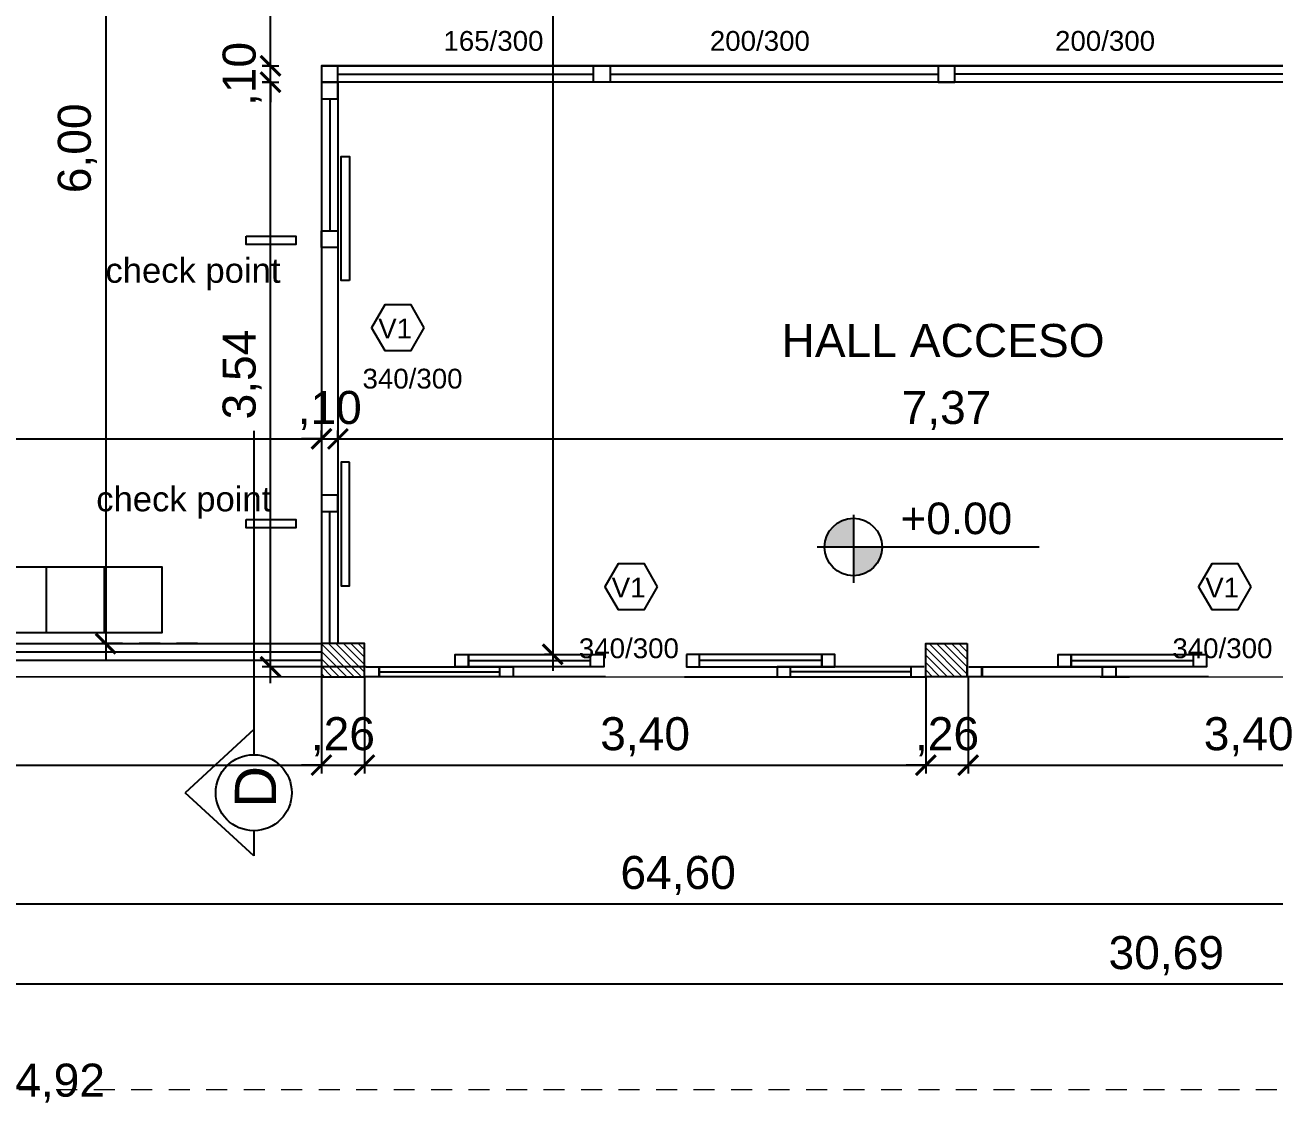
# Model space of a CAD drawing. Header units: metres. Extents: x 1166 to 1459, y -137 to 62.
# Drawn here: x 1286.92 to 1294.48, y -40.48 to -33.97 of the extents above; entities that cross this region are included whole.
import ezdxf

# ---------------------------------------------------------------- set-up
doc = ezdxf.new("R2010")
doc.units = ezdxf.units.M
doc.header["$LTSCALE"] = 0.508
doc.header["$PDMODE"] = 1
doc.header["$PDSIZE"] = -2
doc.linetypes.add('HIDDEN', pattern=[0.375, 0.25, -0.125])
doc.layers.get('0').update_dxf_attribs({"color": 9})
doc.layers.get('Defpoints').update_dxf_attribs({"color": 9})
for name, color, linetype in [('1-PROY', 9, 'HIDDEN'), ('2-Corte', 9, 'Continuous'), ('2-Desig-Carp', 9, 'Continuous'), ('2-texto', 9, 'Continuous'), ('3-muros', 9, 'Continuous'), ('4-carpinterias', 9, 'Continuous'), ('7-equipamiento', 9, 'Continuous'), ('8-cotas-100', 9, 'Continuous'), ('8-NIVEL-1-50', 9, 'Continuous'), ('9-Hatch existente', 9, 'Continuous'), ('abertura', 9, 'Continuous'), ('arq carpinterias', 9, 'Continuous')]:
    doc.layers.add(name, color=color, linetype=linetype)
doc.styles.add('swiss', font='swissel.ttf')
doc.dimstyles.new('dim-100', dxfattribs={"dimtxt": 0.2, "dimasz": 0.12, "dimexe": 0.05, "dimexo": 0, "dimgap": 0.05, "dimtad": 1, "dimzin": 4, "dimtxsty": 'swiss', "dimblk": 'ARCHTICK', "dimcen": 0.5, "dimdle": 0.1, "dimclrd": 256, "dimclre": 252, "dimclrt": 256, "dimadec": 0, "dimazin": 0, "dimtfac": 1, "dimtix": 1, "dimtmove": 2, "dimatfit": 3, "dimldrblk": 'OPEN30', "dimfxl": 0.05, "dimtolj": 1, "dimtzin": 0, "dimarcsym": 0})

# ---------------------------------------------------------------- blocks, each defined once
blk = doc.blocks.new('_ARCHTICK')
at = {"color": 0, "linetype": 'ByBlock', "const_width": 0.15}
blk.add_lwpolyline([(-0.5, -0.5), (0.5, 0.5)], dxfattribs=at)
blk = doc.blocks.new('*D27')
at = {"layer": '8-cotas-100', "color": 252, "linetype": 'Continuous', "lineweight": -2, "transparency": 16777216}
for p, q in [((1283.1234, -37.9168), (1283.1234, -38.5026)), ((1288.7136, -37.9171), (1288.7136, -38.5026))]:
    blk.add_line(p, q, dxfattribs=at)
at = {"layer": '8-cotas-100', "linetype": 'Continuous', "lineweight": -2, "transparency": 16777216}
blk.add_line((1283.0234, -38.4526), (1288.8136, -38.4526), dxfattribs=at)
at = {"layer": 'Defpoints', "color": 0, "linetype": 'Continuous', "transparency": 16777216}
for p in [(1283.1234, -37.9168), (1288.7136, -37.9171), (1288.7136, -38.4526)]:
    blk.add_point(p, dxfattribs=at)
at = {"layer": '8-cotas-100', "linetype": 'Continuous', "lineweight": -2, "transparency": 16777216, "xscale": 0.12, "yscale": 0.12, "zscale": 0.12, "rotation": 180}
blk.add_blockref('_ARCHTICK', (1283.1234, -38.4526), dxfattribs=at)
at = {"layer": '8-cotas-100', "linetype": 'Continuous', "lineweight": -2, "transparency": 16777216, "xscale": 0.12, "yscale": 0.12, "zscale": 0.12}
blk.add_blockref('_ARCHTICK', (1288.7136, -38.4526), dxfattribs=at)
at = {"layer": '8-cotas-100', "linetype": 'Continuous', "lineweight": 0, "transparency": 16777216, "insert": (1285.9185, -38.2811), "char_height": 0.2, "attachment_point": 5, "style": 'swiss'}
blk.add_mtext('\\A1;5,59', dxfattribs=at)
blk = doc.blocks.new('_Open30')
at = {"color": 0, "linetype": 'ByBlock', "lineweight": -2}
for p, q in [((-1, 0.268), (0, 0)), ((0, 0), (-1, -0.268)), ((0, 0), (-1, 0))]:
    blk.add_line(p, q, dxfattribs=at)
blk = doc.blocks.new('*D28')
at = {"layer": '8-cotas-100', "color": 252, "linetype": 'Continuous', "lineweight": -2, "transparency": 16777216}
for p, q in [((1288.7136, -37.9171), (1288.7136, -38.5026)), ((1288.9736, -37.9171), (1288.9736, -38.5026))]:
    blk.add_line(p, q, dxfattribs=at)
at = {"layer": '8-cotas-100', "linetype": 'Continuous', "lineweight": -2, "transparency": 16777216}
for p, q in [((1288.7136, -38.4526), (1288.5936, -38.4526)), ((1288.7136, -38.4526), (1288.9736, -38.4526)), ((1288.9736, -38.4526), (1289.0936, -38.4526))]:
    blk.add_line(p, q, dxfattribs=at)
at = {"layer": 'Defpoints', "color": 0, "linetype": 'Continuous', "transparency": 16777216}
for p in [(1288.7136, -37.9171), (1288.9736, -37.9171), (1288.9736, -38.4526)]:
    blk.add_point(p, dxfattribs=at)
at = {"layer": '8-cotas-100', "linetype": 'Continuous', "lineweight": -2, "transparency": 16777216, "xscale": 0.12, "yscale": 0.12, "zscale": 0.12}
blk.add_blockref('_ARCHTICK', (1288.7136, -38.4526), dxfattribs=at)
at = {"layer": '8-cotas-100', "linetype": 'Continuous', "lineweight": -2, "transparency": 16777216, "xscale": 0.12, "yscale": 0.12, "zscale": 0.12, "rotation": 180}
blk.add_blockref('_ARCHTICK', (1288.9736, -38.4526), dxfattribs=at)
at = {"layer": '8-cotas-100', "linetype": 'Continuous', "lineweight": 0, "transparency": 16777216, "insert": (1288.8436, -38.2809), "char_height": 0.2, "attachment_point": 5, "style": 'swiss'}
blk.add_mtext('\\A1;,26', dxfattribs=at)
blk = doc.blocks.new('*D29')
at = {"layer": '8-cotas-100', "color": 252, "linetype": 'Continuous', "lineweight": -2, "transparency": 16777216}
for p, q in [((1288.9736, -37.9171), (1288.9736, -38.5026)), ((1292.3736, -37.9171), (1292.3736, -38.5026))]:
    blk.add_line(p, q, dxfattribs=at)
at = {"layer": '8-cotas-100', "linetype": 'Continuous', "lineweight": -2, "transparency": 16777216}
blk.add_line((1288.8736, -38.4526), (1292.4736, -38.4526), dxfattribs=at)
at = {"layer": 'Defpoints', "color": 0, "linetype": 'Continuous', "transparency": 16777216}
for p in [(1288.9736, -37.9171), (1292.3736, -37.9171), (1292.3736, -38.4526)]:
    blk.add_point(p, dxfattribs=at)
at = {"layer": '8-cotas-100', "linetype": 'Continuous', "lineweight": -2, "transparency": 16777216, "xscale": 0.12, "yscale": 0.12, "zscale": 0.12, "rotation": 180}
blk.add_blockref('_ARCHTICK', (1288.9736, -38.4526), dxfattribs=at)
at = {"layer": '8-cotas-100', "linetype": 'Continuous', "lineweight": -2, "transparency": 16777216, "xscale": 0.12, "yscale": 0.12, "zscale": 0.12}
blk.add_blockref('_ARCHTICK', (1292.3736, -38.4526), dxfattribs=at)
at = {"layer": '8-cotas-100', "linetype": 'Continuous', "lineweight": 0, "transparency": 16777216, "insert": (1290.6736, -38.2811), "char_height": 0.2, "attachment_point": 5, "style": 'swiss'}
blk.add_mtext('\\A1;3,40', dxfattribs=at)
blk = doc.blocks.new('*D30')
at = {"layer": '8-cotas-100', "color": 252, "linetype": 'Continuous', "lineweight": -2, "transparency": 16777216}
for p, q in [((1292.3736, -37.9171), (1292.3736, -38.5026)), ((1292.63, -37.9171), (1292.63, -38.5026))]:
    blk.add_line(p, q, dxfattribs=at)
at = {"layer": '8-cotas-100', "linetype": 'Continuous', "lineweight": -2, "transparency": 16777216}
for p, q in [((1292.3736, -38.4526), (1292.2536, -38.4526)), ((1292.3736, -38.4526), (1292.63, -38.4526)), ((1292.63, -38.4526), (1292.75, -38.4526))]:
    blk.add_line(p, q, dxfattribs=at)
at = {"layer": 'Defpoints', "color": 0, "linetype": 'Continuous', "transparency": 16777216}
for p in [(1292.3736, -37.9171), (1292.63, -37.9171), (1292.63, -38.4526)]:
    blk.add_point(p, dxfattribs=at)
at = {"layer": '8-cotas-100', "linetype": 'Continuous', "lineweight": -2, "transparency": 16777216, "xscale": 0.12, "yscale": 0.12, "zscale": 0.12}
blk.add_blockref('_ARCHTICK', (1292.3736, -38.4526), dxfattribs=at)
at = {"layer": '8-cotas-100', "linetype": 'Continuous', "lineweight": -2, "transparency": 16777216, "xscale": 0.12, "yscale": 0.12, "zscale": 0.12, "rotation": 180}
blk.add_blockref('_ARCHTICK', (1292.63, -38.4526), dxfattribs=at)
at = {"layer": '8-cotas-100', "linetype": 'Continuous', "lineweight": 0, "transparency": 16777216, "insert": (1292.5018, -38.2809), "char_height": 0.2, "attachment_point": 5, "style": 'swiss'}
blk.add_mtext('\\A1;,26', dxfattribs=at)
blk = doc.blocks.new('*D31')
at = {"layer": '8-cotas-100', "color": 252, "linetype": 'Continuous', "lineweight": -2, "transparency": 16777216}
for p, q in [((1292.63, -37.9171), (1292.63, -38.5026)), ((1296.0264, -37.9171), (1296.0264, -38.5026))]:
    blk.add_line(p, q, dxfattribs=at)
at = {"layer": '8-cotas-100', "linetype": 'Continuous', "lineweight": -2, "transparency": 16777216}
blk.add_line((1292.53, -38.4526), (1296.1264, -38.4526), dxfattribs=at)
at = {"layer": 'Defpoints', "color": 0, "linetype": 'Continuous', "transparency": 16777216}
for p in [(1292.63, -37.9171), (1296.0264, -37.9171), (1296.0264, -38.4526)]:
    blk.add_point(p, dxfattribs=at)
at = {"layer": '8-cotas-100', "linetype": 'Continuous', "lineweight": -2, "transparency": 16777216, "xscale": 0.12, "yscale": 0.12, "zscale": 0.12, "rotation": 180}
blk.add_blockref('_ARCHTICK', (1292.63, -38.4526), dxfattribs=at)
at = {"layer": '8-cotas-100', "linetype": 'Continuous', "lineweight": -2, "transparency": 16777216, "xscale": 0.12, "yscale": 0.12, "zscale": 0.12}
blk.add_blockref('_ARCHTICK', (1296.0264, -38.4526), dxfattribs=at)
at = {"layer": '8-cotas-100', "linetype": 'Continuous', "lineweight": 0, "transparency": 16777216, "insert": (1294.3282, -38.2811), "char_height": 0.2, "attachment_point": 5, "style": 'swiss'}
blk.add_mtext('\\A1;3,40', dxfattribs=at)
blk = doc.blocks.new('*D39')
at = {"layer": '8-cotas-100', "color": 252, "linetype": 'Continuous', "lineweight": -2, "transparency": 16777216}
for p, q in [((1288.7136, -36.4767), (1288.7136, -36.4264)), ((1282.8519, -36.4764), (1282.8519, -36.5264))]:
    blk.add_line(p, q, dxfattribs=at)
at = {"layer": '8-cotas-100', "linetype": 'Continuous', "lineweight": -2, "transparency": 16777216}
blk.add_line((1282.7519, -36.4764), (1288.8136, -36.4764), dxfattribs=at)
at = {"layer": 'Defpoints', "color": 0, "linetype": 'Continuous', "transparency": 16777216}
for p in [(1282.8519, -36.4764), (1288.7136, -36.4764), (1288.7136, -36.4767)]:
    blk.add_point(p, dxfattribs=at)
at = {"layer": '8-cotas-100', "linetype": 'Continuous', "lineweight": -2, "transparency": 16777216, "xscale": 0.12, "yscale": 0.12, "zscale": 0.12, "rotation": 180}
blk.add_blockref('_ARCHTICK', (1282.8519, -36.4764), dxfattribs=at)
at = {"layer": '8-cotas-100', "linetype": 'Continuous', "lineweight": -2, "transparency": 16777216, "xscale": 0.12, "yscale": 0.12, "zscale": 0.12}
blk.add_blockref('_ARCHTICK', (1288.7136, -36.4764), dxfattribs=at)
at = {"layer": '8-cotas-100', "linetype": 'Continuous', "lineweight": 0, "transparency": 16777216, "insert": (1285.7828, -36.3048), "char_height": 0.2, "attachment_point": 5, "style": 'swiss'}
blk.add_mtext('\\A1;5,86', dxfattribs=at)
blk = doc.blocks.new('*D40')
at = {"layer": '8-cotas-100', "color": 252, "linetype": 'Continuous', "lineweight": -2, "transparency": 16777216}
for p, q in [((1288.8136, -36.4767), (1288.8136, -36.4267)), ((1288.7136, -36.4767), (1288.7136, -36.5267))]:
    blk.add_line(p, q, dxfattribs=at)
at = {"layer": '8-cotas-100', "linetype": 'Continuous', "lineweight": -2, "transparency": 16777216}
for p, q in [((1288.7136, -36.4767), (1288.5936, -36.4767)), ((1288.7136, -36.4767), (1288.8136, -36.4767)), ((1288.8136, -36.4767), (1288.9336, -36.4767))]:
    blk.add_line(p, q, dxfattribs=at)
at = {"layer": 'Defpoints', "color": 0, "linetype": 'Continuous', "transparency": 16777216}
for p in [(1288.7136, -36.4767), (1288.8136, -36.4767), (1288.8136, -36.4767)]:
    blk.add_point(p, dxfattribs=at)
at = {"layer": '8-cotas-100', "linetype": 'Continuous', "lineweight": -2, "transparency": 16777216, "xscale": 0.12, "yscale": 0.12, "zscale": 0.12}
blk.add_blockref('_ARCHTICK', (1288.7136, -36.4767), dxfattribs=at)
at = {"layer": '8-cotas-100', "linetype": 'Continuous', "lineweight": -2, "transparency": 16777216, "xscale": 0.12, "yscale": 0.12, "zscale": 0.12, "rotation": 180}
blk.add_blockref('_ARCHTICK', (1288.8136, -36.4767), dxfattribs=at)
at = {"layer": '8-cotas-100', "linetype": 'Continuous', "lineweight": 0, "transparency": 16777216, "insert": (1288.7636, -36.3052), "char_height": 0.2, "attachment_point": 5, "style": 'swiss'}
blk.add_mtext('\\A1;,10', dxfattribs=at)
blk = doc.blocks.new('*D41')
at = {"layer": '8-cotas-100', "color": 252, "linetype": 'Continuous', "lineweight": -2, "transparency": 16777216}
for p, q in [((1288.8136, -36.4767), (1288.8136, -36.4267)), ((1296.1836, -36.4767), (1296.1836, -36.4267))]:
    blk.add_line(p, q, dxfattribs=at)
at = {"layer": '8-cotas-100', "linetype": 'Continuous', "lineweight": -2, "transparency": 16777216}
blk.add_line((1288.7136, -36.4767), (1296.2836, -36.4767), dxfattribs=at)
at = {"layer": 'Defpoints', "color": 0, "linetype": 'Continuous', "transparency": 16777216}
for p in [(1288.8136, -36.4767), (1296.1836, -36.4767), (1296.1836, -36.4767)]:
    blk.add_point(p, dxfattribs=at)
at = {"layer": '8-cotas-100', "linetype": 'Continuous', "lineweight": -2, "transparency": 16777216, "xscale": 0.12, "yscale": 0.12, "zscale": 0.12, "rotation": 180}
blk.add_blockref('_ARCHTICK', (1288.8136, -36.4767), dxfattribs=at)
at = {"layer": '8-cotas-100', "linetype": 'Continuous', "lineweight": -2, "transparency": 16777216, "xscale": 0.12, "yscale": 0.12, "zscale": 0.12}
blk.add_blockref('_ARCHTICK', (1296.1836, -36.4767), dxfattribs=at)
at = {"layer": '8-cotas-100', "linetype": 'Continuous', "lineweight": 0, "transparency": 16777216, "insert": (1292.4986, -36.3052), "char_height": 0.2, "attachment_point": 5, "style": 'swiss'}
blk.add_mtext('\\A1;7,37', dxfattribs=at)
blk = doc.blocks.new('*D88')
at = {"layer": '8-cotas-100', "linetype": 'Continuous', "lineweight": -2, "transparency": 16777216}
blk.add_line((1288.4052, -37.9571), (1288.4052, -34.2171), dxfattribs=at)
at = {"layer": '8-cotas-100', "color": 252, "linetype": 'Continuous', "lineweight": -2, "transparency": 16777216}
for p, q in [((1288.4052, -34.3171), (1288.3552, -34.3171)), ((1288.9836, -37.8571), (1288.3552, -37.8571))]:
    blk.add_line(p, q, dxfattribs=at)
at = {"layer": 'Defpoints', "color": 0, "linetype": 'Continuous', "transparency": 16777216}
for p in [(1288.4052, -34.3171), (1288.4052, -34.3171), (1288.9836, -37.8571)]:
    blk.add_point(p, dxfattribs=at)
at = {"layer": '8-cotas-100', "linetype": 'Continuous', "lineweight": -2, "transparency": 16777216, "xscale": 0.12, "yscale": 0.12, "zscale": 0.12}
for p, rotation in [((1288.4052, -34.3171), 90), ((1288.4052, -37.8571), 270)]:
    blk.add_blockref('_ARCHTICK', p, dxfattribs=dict(at, rotation=rotation))
at = {"layer": '8-cotas-100', "linetype": 'Continuous', "lineweight": 0, "transparency": 16777216, "insert": (1288.2336, -36.0871), "char_height": 0.2, "attachment_point": 5, "rotation": 90, "style": 'swiss'}
blk.add_mtext('\\A1;3,54', dxfattribs=at)
blk = doc.blocks.new('*D89')
at = {"layer": '8-cotas-100', "linetype": 'Continuous', "lineweight": -2, "transparency": 16777216}
for p, q in [((1288.4052, -34.2171), (1288.4052, -34.0971)), ((1288.4052, -34.3171), (1288.4052, -34.2171)), ((1288.4052, -34.3171), (1288.4052, -34.4371))]:
    blk.add_line(p, q, dxfattribs=at)
at = {"layer": '8-cotas-100', "color": 252, "linetype": 'Continuous', "lineweight": -2, "transparency": 16777216}
for p, q in [((1288.4052, -34.2171), (1288.3552, -34.2171)), ((1288.3552, -34.3171), (1288.4552, -34.3171))]:
    blk.add_line(p, q, dxfattribs=at)
at = {"layer": 'Defpoints', "color": 0, "linetype": 'Continuous', "transparency": 16777216}
for p in [(1288.4052, -34.2171), (1288.4052, -34.2171), (1288.3552, -34.3171)]:
    blk.add_point(p, dxfattribs=at)
at = {"layer": '8-cotas-100', "linetype": 'Continuous', "lineweight": -2, "transparency": 16777216, "xscale": 0.12, "yscale": 0.12, "zscale": 0.12}
for p, rotation in [((1288.4052, -34.2171), 270), ((1288.4052, -34.3171), 90)]:
    blk.add_blockref('_ARCHTICK', p, dxfattribs=dict(at, rotation=rotation))
at = {"layer": '8-cotas-100', "linetype": 'Continuous', "lineweight": 0, "transparency": 16777216, "insert": (1288.2336, -34.2671), "char_height": 0.2, "attachment_point": 5, "rotation": 90, "style": 'swiss'}
blk.add_mtext('\\A1;,10', dxfattribs=at)
blk = doc.blocks.new('*D90')
at = {"layer": '8-cotas-100', "linetype": 'Continuous', "lineweight": -2, "transparency": 16777216}
blk.add_line((1288.4052, -34.3171), (1288.4052, -31.6171), dxfattribs=at)
at = {"layer": '8-cotas-100', "color": 252, "linetype": 'Continuous', "lineweight": -2, "transparency": 16777216}
for p, q in [((1289.9652, -31.7171), (1288.3552, -31.7171)), ((1288.3552, -34.2171), (1288.4552, -34.2171))]:
    blk.add_line(p, q, dxfattribs=at)
at = {"layer": 'Defpoints', "color": 0, "linetype": 'Continuous', "transparency": 16777216}
for p in [(1288.4052, -31.7171), (1289.9652, -31.7171), (1288.3552, -34.2171)]:
    blk.add_point(p, dxfattribs=at)
at = {"layer": '8-cotas-100', "linetype": 'Continuous', "lineweight": -2, "transparency": 16777216, "xscale": 0.12, "yscale": 0.12, "zscale": 0.12}
for p, rotation in [((1288.4052, -31.7171), 90), ((1288.4052, -34.2171), 270)]:
    blk.add_blockref('_ARCHTICK', p, dxfattribs=dict(at, rotation=rotation))
at = {"layer": '8-cotas-100', "linetype": 'Continuous', "lineweight": 0, "transparency": 16777216, "insert": (1288.2335, -32.9671), "char_height": 0.2, "attachment_point": 5, "rotation": 90, "style": 'swiss'}
blk.add_mtext('\\A1;2,50', dxfattribs=at)
blk = doc.blocks.new('*D152')
at = {"layer": '8-cotas-100', "linetype": 'Continuous', "lineweight": -2, "transparency": 16777216}
blk.add_line((1287.4073, -31.6171), (1287.4073, -37.8171), dxfattribs=at)
at = {"layer": '8-cotas-100', "color": 252, "linetype": 'HIDDEN', "lineweight": -2, "transparency": 16777216}
for p, q in [((1287.9636, -31.7171), (1287.3573, -31.7171)), ((1287.9636, -37.7171), (1287.3573, -37.7171))]:
    blk.add_line(p, q, dxfattribs=at)
at = {"layer": 'Defpoints', "color": 0, "linetype": 'Continuous', "transparency": 16777216}
for p in [(1287.9636, -31.7171), (1287.4073, -37.7171), (1287.9636, -37.7171)]:
    blk.add_point(p, dxfattribs=at)
at = {"layer": '8-cotas-100', "linetype": 'Continuous', "lineweight": -2, "transparency": 16777216, "xscale": 0.12, "yscale": 0.12, "zscale": 0.12}
for p, rotation in [((1287.4073, -31.7171), 90), ((1287.4073, -37.7171), 270)]:
    blk.add_blockref('_ARCHTICK', p, dxfattribs=dict(at, rotation=rotation))
at = {"layer": '8-cotas-100', "linetype": 'Continuous', "lineweight": 0, "transparency": 16777216, "insert": (1287.2357, -34.7171), "char_height": 0.2, "attachment_point": 5, "rotation": 90, "style": 'swiss'}
blk.add_mtext('\\A1;6,00', dxfattribs=at)
blk = doc.blocks.new('*D176')
at = {"layer": '8-cotas-100', "linetype": 'Continuous', "lineweight": -2, "transparency": 16777216}
blk.add_line((1290.1141, 6.8329), (1290.1141, -37.8821), dxfattribs=at)
at = {"layer": '8-cotas-100', "color": 252, "linetype": 'HIDDEN', "lineweight": -2, "transparency": 16777216}
for p, q in [((1290.2922, 6.7329), (1290.0641, 6.7329)), ((1290.1141, -37.7821), (1290.0641, -37.7821))]:
    blk.add_line(p, q, dxfattribs=at)
at = {"layer": 'Defpoints', "color": 0, "linetype": 'Continuous', "transparency": 16777216}
for p in [(1290.2922, 6.7329), (1290.1141, -37.7821), (1290.1141, -37.7821)]:
    blk.add_point(p, dxfattribs=at)
at = {"layer": '8-cotas-100', "linetype": 'Continuous', "lineweight": -2, "transparency": 16777216, "xscale": 0.12, "yscale": 0.12, "zscale": 0.12}
for p, rotation in [((1290.1141, 6.7329), 90), ((1290.1141, -37.7821), 270)]:
    blk.add_blockref('_ARCHTICK', p, dxfattribs=dict(at, rotation=rotation))
at = {"layer": '8-cotas-100', "linetype": 'Continuous', "lineweight": 0, "transparency": 16777216, "insert": (1289.9424, -15.5246), "char_height": 0.2, "attachment_point": 5, "rotation": 90, "style": 'swiss'}
blk.add_mtext('\\A1;44,52', dxfattribs=at)
blk = doc.blocks.new('*D210')
at = {"layer": '8-cotas-100', "color": 252, "linetype": 'HIDDEN', "lineweight": -2, "transparency": 16777216}
for p, q in [((1258.5736, -37.9171), (1258.5736, -39.3431)), ((1323.1736, -37.9171), (1323.1736, -39.3431))]:
    blk.add_line(p, q, dxfattribs=at)
at = {"layer": '8-cotas-100', "linetype": 'Continuous', "lineweight": -2, "transparency": 16777216}
blk.add_line((1258.4736, -39.2931), (1323.2736, -39.2931), dxfattribs=at)
at = {"layer": 'Defpoints', "color": 0, "linetype": 'Continuous', "transparency": 16777216}
for p in [(1258.5736, -37.9171), (1323.1736, -37.9171), (1323.1736, -39.2931)]:
    blk.add_point(p, dxfattribs=at)
at = {"layer": '8-cotas-100', "linetype": 'Continuous', "lineweight": -2, "transparency": 16777216, "xscale": 0.12, "yscale": 0.12, "zscale": 0.12, "rotation": 180}
blk.add_blockref('_ARCHTICK', (1258.5736, -39.2931), dxfattribs=at)
at = {"layer": '8-cotas-100', "linetype": 'Continuous', "lineweight": -2, "transparency": 16777216, "xscale": 0.12, "yscale": 0.12, "zscale": 0.12}
blk.add_blockref('_ARCHTICK', (1323.1736, -39.2931), dxfattribs=at)
at = {"layer": '8-cotas-100', "linetype": 'Continuous', "lineweight": 0, "transparency": 16777216, "insert": (1290.8736, -39.1215), "char_height": 0.2, "attachment_point": 5, "style": 'swiss'}
blk.add_mtext('\\A1;64,60', dxfattribs=at)
blk = doc.blocks.new('*D275')
at = {"layer": '8-cotas-100', "color": 252, "linetype": 'HIDDEN', "lineweight": -2, "transparency": 16777216}
for p, q in [((1239.5931, -37.9171), (1239.5931, -40.601)), ((1334.5136, -37.9171), (1334.5136, -40.601))]:
    blk.add_line(p, q, dxfattribs=at)
at = {"layer": '8-cotas-100', "lineweight": -2, "transparency": 16777216}
blk.add_line((1239.4931, -40.551), (1334.6136, -40.551), dxfattribs=at)
at = {"layer": 'Defpoints', "color": 0, "transparency": 16777216}
for p in [(1239.5931, -37.9171), (1334.5136, -37.9171), (1334.5136, -40.551)]:
    blk.add_point(p, dxfattribs=at)
at = {"layer": '8-cotas-100', "lineweight": -2, "transparency": 16777216, "xscale": 0.12, "yscale": 0.12, "zscale": 0.12, "rotation": 180}
blk.add_blockref('_ARCHTICK', (1239.5931, -40.551), dxfattribs=at)
at = {"layer": '8-cotas-100', "lineweight": -2, "transparency": 16777216, "xscale": 0.12, "yscale": 0.12, "zscale": 0.12}
blk.add_blockref('_ARCHTICK', (1334.5136, -40.551), dxfattribs=at)
at = {"layer": '8-cotas-100', "lineweight": 0, "transparency": 16777216, "insert": (1287.0534, -40.3793), "char_height": 0.2, "attachment_point": 5, "style": 'swiss'}
blk.add_mtext('\\A1;94,92', dxfattribs=at)
blk = doc.blocks.new('*D293')
at = {"layer": '8-cotas-100', "linetype": 'Continuous', "lineweight": -2, "transparency": 16777216}
blk.add_line((1278.3851, -39.7783), (1309.2736, -39.7783), dxfattribs=at)
at = {"layer": '8-cotas-100', "color": 252, "linetype": 'Continuous', "lineweight": -2, "transparency": 16777216}
for p, q in [((1278.4851, -40.4171), (1278.4851, -39.7283)), ((1309.1736, -40.4171), (1309.1736, -39.7283))]:
    blk.add_line(p, q, dxfattribs=at)
at = {"layer": 'Defpoints', "color": 0, "linetype": 'Continuous', "transparency": 16777216}
for p in [(1309.1736, -39.7783), (1278.4851, -40.4171), (1309.1736, -40.4171)]:
    blk.add_point(p, dxfattribs=at)
at = {"layer": '8-cotas-100', "linetype": 'Continuous', "lineweight": -2, "transparency": 16777216, "xscale": 0.12, "yscale": 0.12, "zscale": 0.12, "rotation": 180}
blk.add_blockref('_ARCHTICK', (1278.4851, -39.7783), dxfattribs=at)
at = {"layer": '8-cotas-100', "linetype": 'Continuous', "lineweight": -2, "transparency": 16777216, "xscale": 0.12, "yscale": 0.12, "zscale": 0.12}
blk.add_blockref('_ARCHTICK', (1309.1736, -39.7783), dxfattribs=at)
at = {"layer": '8-cotas-100', "linetype": 'Continuous', "lineweight": 0, "transparency": 16777216, "insert": (1293.8294, -39.6068), "char_height": 0.2, "attachment_point": 5, "style": 'swiss'}
blk.add_mtext('\\A1;30,69', dxfattribs=at)
blk = doc.blocks.new('NIVEL-1-100')
h = blk.add_hatch(color=256)
h.paths.add_polyline_path([(0, 0.1547, 0.414214), (-0.1547, 0), (0, 0)])
h.paths.add_polyline_path([(0.1547, 0), (0, 0), (0, -0.1547, 0.414214)])
for p, q in [((0, 0.174), (0, -0.1918)), ((1.0005, 0), (-0.194, 0))]:
    blk.add_line(p, q)
blk.add_circle((0, 0), 0.1547)
at = {"style": 'swiss'}
blk.add_attdef('+00.00', (0.1111, 0.0695), '', height=0.17, dxfattribs=at)

msp = doc.modelspace()

# ---------------------------------------------------------------- hatches: boundary and pattern name
at = {"layer": '9-Hatch existente', "linetype": 'Continuous', "lineweight": 0}
h = msp.add_hatch(dxfattribs=at)
h.set_pattern_fill('ANSI31', color=256, scale=0.01, angle=-90)
h.paths.add_polyline_path([(1268.0525, -37.7171), (1267.1826, -37.7171), (1267.1826, -37.9171), (1268.0525, -37.9171)])
h.paths.add_polyline_path([(1270.6725, -37.7171), (1269.0525, -37.7171), (1269.0525, -37.9171), (1270.6725, -37.9171)])
h.paths.add_polyline_path([(1283.1234, -37.6648), (1283.0236, -37.6651), (1282.9836, -37.6651), (1282.9836, -37.7111), (1282.9736, -37.7111), (1282.9736, -37.6651), (1282.9521, -37.6651), (1282.9521, -37.7171), (1280.0736, -37.7171), (1279.9691, -37.7171), (1279.9691, -37.8171), (1280.0151, -37.8171), (1280.0151, -37.8271), (1279.9691, -37.8271), (1279.9691, -37.9171), (1283.1234, -37.9168)])
h.paths.add_polyline_path([(1296.2764, -37.7171), (1296.0264, -37.7171), (1296.0264, -37.9171), (1296.2764, -37.9171)])
h.paths.add_polyline_path([(1292.6236, -37.7171), (1292.3736, -37.7171), (1292.3736, -37.9171), (1292.6236, -37.9171)])
h.paths.add_polyline_path([(1288.9736, -37.7171), (1288.9786, -37.7171), (1288.7086, -37.7171), (1288.7136, -37.9171), (1288.9736, -37.9171)])
h.paths.add_polyline_path([(1299.5025, -37.7171), (1299.3025, -37.7171), (1299.3025, -37.9171), (1299.5025, -37.9171), (1299.5025, -37.8771), (1299.4565, -37.8771), (1299.4565, -37.8671), (1299.5025, -37.8671)])
h.paths.add_polyline_path([(1307.1736, -37.7171), (1301.1865, -37.7171), (1301.1865, -37.9171), (1307.1736, -37.9171)])
h.paths.add_polyline_path([(1273.9879, -37.7171), (1273.7379, -37.7171), (1273.2925, -37.7171), (1273.2925, -37.9171), (1274.9147, -37.9171), (1274.9147, -37.7171)])
h.paths.add_polyline_path([(1272.2925, -37.9171), (1272.2925, -37.7171), (1272.2379, -37.7171), (1271.6725, -37.7171), (1271.6725, -37.9171)])
h.paths.add_polyline_path([(1276.5347, -37.9171), (1276.5347, -37.7171), (1276.2379, -37.7171), (1275.9147, -37.7171), (1275.9147, -37.9171)])
h.paths.add_polyline_path([(1277.9879, -37.7171), (1277.5347, -37.7171), (1277.5347, -37.9171), (1278.9851, -37.9171), (1278.9851, -37.8271), (1278.9391, -37.8271), (1278.9391, -37.8171), (1278.9851, -37.8171), (1278.9851, -37.7171)])

# ---------------------------------------------------------------- linework, layer by layer
at = {"linetype": 'Continuous', "lineweight": 0}
msp.add_line((1287.3436, -37.7171), (1288.7136, -37.7171), dxfattribs=at)
at = {"layer": '1-PROY', "lineweight": 0, "flags": 128}
msp.add_lwpolyline([(1278.4851, -37.9171), (1278.4851, -40.4171), (1307.1736, -40.4171), (1309.1736, -40.4171), (1309.1736, -31.1111), (1302.1736, -31.1111)], dxfattribs=at)
at = {"layer": '2-Corte'}
for p, q in [((1288.3039, -36.4287), (1288.3039, -38.3133)), ((1288.3039, -38.2369), (1287.8875, -38.6198)), ((1288.3039, -38.2369), (1288.3039, -38.3898)), ((1288.3039, -39.0028), (1287.8875, -38.6198)), ((1288.3039, -38.8498), (1288.3039, -39.0028))]:
    msp.add_line(p, q, dxfattribs=at)
msp.add_circle((1288.3039, -38.6198), 0.23, dxfattribs=at)
at = {"layer": '3-muros', "flags": 128}
for points in [[(1288.7136, -37.7171), (1288.7136, -37.9171), (1288.9736, -37.9171), (1288.9736, -37.7171)], [(1292.6236, -37.7171), (1292.6236, -37.9171), (1292.3736, -37.9171), (1292.3736, -37.7171)]]:
    msp.add_lwpolyline(points, close=True, dxfattribs=at)
at = {"layer": '4-carpinterias'}
for p, q in [((1296.2836, -34.2171), (1288.7136, -34.2171)), ((1288.7136, -34.2171), (1288.7136, -37.7171)), ((1288.7136, -34.2171), (1296.2836, -34.2171)), ((1296.2836, -34.3171), (1288.7136, -34.3171)), ((1288.8136, -34.3171), (1288.8136, -37.7171)), ((1283.1234, -37.7168), (1288.7136, -37.7171)), ((1283.1234, -37.7668), (1288.7136, -37.7671)), ((1283.1234, -37.8168), (1288.7136, -37.8171)), ((1289.0632, -37.8871), (1289.7936, -37.8871)), ((1289.6038, -37.8196), (1290.3438, -37.8196)), ((1291.7434, -37.8196), (1291.0034, -37.8196)), ((1292.284, -37.8871), (1291.5536, -37.8871)), ((1293.2538, -37.8196), (1293.9938, -37.8196)), ((1283.1234, -37.9168), (1288.7136, -37.9171))]:
    msp.add_line(p, q, dxfattribs=at)
at = {"layer": '4-carpinterias', "flags": 128}
for points in [[(1288.7136, -34.3171), (1288.8136, -34.3171), (1288.8136, -34.2171), (1288.7136, -34.2171)], [(1290.4611, -34.3171), (1290.3611, -34.3171), (1290.3611, -34.2171), (1290.4611, -34.2171)], [(1292.4486, -34.3171), (1292.5486, -34.3171), (1292.5486, -34.2171), (1292.4486, -34.2171)], [(1288.7136, -34.4171), (1288.8136, -34.4171), (1288.8136, -34.3171), (1288.7136, -34.3171)], [(1288.8836, -35.5171), (1288.8336, -35.5171), (1288.8336, -34.7671), (1288.8836, -34.7671)], [(1288.8136, -35.3171), (1288.7136, -35.3171), (1288.7136, -35.2171), (1288.8136, -35.2171)], [(1288.8836, -36.6171), (1288.8336, -36.6171), (1288.8336, -37.3671), (1288.8836, -37.3671)], [(1288.8136, -36.8171), (1288.7136, -36.8171), (1288.7136, -36.9171), (1288.8136, -36.9171)], [(1289.6038, -37.7821), (1289.6038, -37.8571), (1289.5238, -37.8571), (1289.5238, -37.7821)], [(1290.4238, -37.7821), (1290.4238, -37.8571), (1290.3438, -37.8571), (1290.3438, -37.7821)], [(1290.9234, -37.7821), (1290.9234, -37.8571), (1291.0034, -37.8571), (1291.0034, -37.7821)], [(1291.7434, -37.7821), (1291.7434, -37.8571), (1291.8234, -37.8571), (1291.8234, -37.7821)], [(1293.2538, -37.7821), (1293.2538, -37.8571), (1293.1738, -37.8571), (1293.1738, -37.7821)], [(1294.0738, -37.7821), (1294.0738, -37.8571), (1293.9938, -37.8571), (1293.9938, -37.7821)]]:
    msp.add_lwpolyline(points, close=True, dxfattribs=at)
for points in [[(1288.8136, -34.2671), (1290.3611, -34.2671)], [(1290.4611, -34.2671), (1292.4486, -34.2671)], [(1294.5361, -34.2671), (1292.5486, -34.2671)], [(1288.7636, -34.4171), (1288.7636, -35.2171)], [(1288.258, -35.2489), (1288.558, -35.2489), (1288.558, -35.2989), (1288.258, -35.2989), (1288.258, -35.2489)], [(1288.258, -36.966), (1288.558, -36.966), (1288.558, -37.016), (1288.258, -37.016), (1288.258, -36.966)], [(1288.7636, -37.7171), (1288.7636, -36.9171)], [(1290.4238, -37.8571), (1289.6038, -37.8571), (1289.6038, -37.7821), (1290.4238, -37.7821)], [(1290.9234, -37.8571), (1291.7434, -37.8571), (1291.7434, -37.7821), (1290.9234, -37.7821)], [(1294.0738, -37.8571), (1293.2538, -37.8571), (1293.2538, -37.7821), (1294.0738, -37.7821)]]:
    msp.add_lwpolyline(points, dxfattribs=at)
at = {"layer": '4-carpinterias'}
for points in [[(1288.9836, -37.8571), (1289.0636, -37.8571), (1289.0636, -37.9171), (1288.9736, -37.9171), (1288.9736, -37.8571)], [(1290.4345, -37.9171), (1289.0632, -37.9171), (1289.0632, -37.8571), (1289.8736, -37.8571)], [(1289.7936, -37.8571), (1289.8736, -37.8571), (1289.8736, -37.9171), (1289.7936, -37.9171), (1289.7936, -37.8571)], [(1290.9127, -37.9171), (1292.284, -37.9171), (1292.284, -37.8571), (1291.4736, -37.8571)], [(1291.5536, -37.8571), (1291.4736, -37.8571), (1291.4736, -37.9171), (1291.5536, -37.9171), (1291.5536, -37.8571)], [(1292.3636, -37.8571), (1292.2836, -37.8571), (1292.2836, -37.9171), (1292.3736, -37.9171), (1292.3736, -37.8571)], [(1292.6336, -37.8571), (1292.7136, -37.8571), (1292.7136, -37.9171), (1292.6236, -37.9171), (1292.6236, -37.8571)], [(1294.0845, -37.9171), (1292.7132, -37.9171), (1292.7132, -37.8571), (1293.5236, -37.8571)], [(1293.4436, -37.8571), (1293.5236, -37.8571), (1293.5236, -37.9171), (1293.4436, -37.9171), (1293.4436, -37.8571)], [(1293.4285, -37.9171), (1293.6063, -37.9171)]]:
    msp.add_lwpolyline(points, dxfattribs=at)
at = {"layer": '7-equipamiento'}
for p, q in [((1287.0469, -37.2516), (1287.0469, -37.6516)), ((1287.3969, -37.2516), (1287.3969, -37.6516))]:
    msp.add_line(p, q, dxfattribs=at)
msp.add_lwpolyline([(1286.7469, -37.2516), (1287.7469, -37.2516), (1287.7469, -37.6516), (1286.7469, -37.6516)], close=True, dxfattribs=at)
at = {"layer": 'abertura', "linetype": 'Continuous', "lineweight": 0}
msp.add_line((1289.0632, -37.9171), (1296.2764, -37.9171), dxfattribs=at)
at = {"layer": 'arq carpinterias'}
for points in [[(1289.3357, -35.8036), (1289.256, -35.6656), (1289.0966, -35.6656), (1289.0169, -35.8036), (1289.0966, -35.9417), (1289.256, -35.9417)], [(1290.7494, -37.3727), (1290.6697, -37.2346), (1290.5103, -37.2346), (1290.4306, -37.3727), (1290.5103, -37.5107), (1290.6697, -37.5107)], [(1294.3435, -37.3727), (1294.2638, -37.2346), (1294.1044, -37.2346), (1294.0247, -37.3727), (1294.1044, -37.5107), (1294.2638, -37.5107)]]:
    msp.add_lwpolyline(points, close=True, dxfattribs=at)

# ---------------------------------------------------------------- block references
at = {"layer": '8-NIVEL-1-50'}
ref = msp.add_blockref('NIVEL-1-100', (1291.9345, -37.1321), dxfattribs=dict(at, xscale=1.125, yscale=1.125, zscale=1.125))
ref.add_attrib('+00.00', '+0.00', (1292.2204, -37.0539), dxfattribs={"layer": '0', "height": 0.19125, "style": 'swiss'})

# ---------------------------------------------------------------- texts
at = {"layer": '2-Corte', "insert": (1288.4391, -38.7103), "char_height": 0.25, "width": 1.276762, "attachment_point": 7, "rotation": 90, "style": 'swiss'}
msp.add_mtext('D', dxfattribs=at)
at = {"layer": '2-Desig-Carp', "char_height": 0.12, "width": 5.113846, "attachment_point": 3, "style": 'swiss'}
for s, insert in [('\\pi-0.36,l0.48,t0.48;{\\fArial|b0|i0|c0|p34;165/300}', (1290.0581, -34.0066)), ('\\pi-0.36,l0.48,t0.48;{\\fArial|b0|i0|c0|p34;200/300}', (1291.6714, -34.0066)), ('\\pi-0.36,l0.48,t0.48;{\\fArial|b0|i0|c0|p34;200/300}', (1293.7617, -34.0066)), ('V1', (1289.2625, -35.7484)), ('\\pi-0.36,l0.48,t0.48;{\\fArial|b0|i0|c0|p34;340/300}', (1289.5681, -36.0521)), ('V1', (1290.6762, -37.3175)), ('V1', (1294.2703, -37.3175)), ('\\pi-0.36,l0.48,t0.48;{\\fArial|b0|i0|c0|p34;340/300}', (1290.8783, -37.6852)), ('\\pi-0.36,l0.48,t0.48;{\\fArial|b0|i0|c0|p34;340/300}', (1294.4724, -37.6852))]:
    msp.add_mtext(s, dxfattribs=dict(at, insert=insert))
at = {"layer": '2-texto', "style": 'swiss'}
for p in [(1287.4056, -35.5315), (1287.35, -36.9158)]:
    msp.add_text('check point', height=0.15, dxfattribs=at).set_placement(p)
at = {"layer": '2-texto', "insert": (1265.4117, -35.7809), "char_height": 0.2, "width": 54.0984, "attachment_point": 1, "style": 'swiss'}
msp.add_mtext('\\pi26.088;{\\fArial|b0|i0|c0|p34;HALL ACCESO}', dxfattribs=at)

# ---------------------------------------------------------------- dimensions: what is measured, and where the dimension line sits
at = {"layer": '8-cotas-100', "linetype": 'Continuous', "lineweight": 0}
for base, p1, p2, picture, middle in [((1290.11405406, -37.7821223238), (1290.2922489557, 6.7328776762), (1290.11405406, -37.7821223238), '*D176', (1289.942350206, -15.5246223238)), ((1287.4073, -37.7171), (1287.9636, -31.7171), (1287.9636, -37.7171), '*D152', (1287.2357, -34.7171)), ((1288.4052, -31.7171), (1288.3552, -34.2171), (1289.9652, -31.7171), '*D90', (1288.2335, -32.9671)), ((1288.4052, -34.2171), (1288.3552, -34.3171), (1288.4052, -34.2171), '*D89', (1288.2336, -34.2671)), ((1288.4052, -34.3171), (1288.9836, -37.8571), (1288.4052, -34.3171), '*D88', (1288.2336, -36.0871))]:
    dim = msp.add_linear_dim(base=base, p1=p1, p2=p2, angle=90, dimstyle='dim-100', dxfattribs=at)
    dim.commit()
    dim.dimension.update_dxf_attribs({"geometry": picture, "text_midpoint": middle})
for base, p1, p2, picture, middle in [((1288.7136, -36.4764), (1282.8519, -36.4764), (1288.7136, -36.4767), '*D39', (1285.7828, -36.3048)), ((1288.8136, -36.4767), (1288.7136, -36.4767), (1288.8136, -36.4767), '*D40', (1288.7636, -36.3052)), ((1296.1836, -36.4767), (1288.8136, -36.4767), (1296.1836, -36.4767), '*D41', (1292.4986, -36.3052)), ((1323.1736, -39.2931), (1258.5736, -37.9171), (1323.1736, -37.9171), '*D210', (1290.8736, -39.1215)), ((1288.7136, -38.4526), (1283.1234, -37.9168), (1288.7136, -37.9171), '*D27', (1285.9185, -38.2811)), ((1288.9736, -38.4526), (1288.7136, -37.9171), (1288.9736, -37.9171), '*D28', (1288.8436, -38.2809)), ((1292.3736, -38.4526), (1288.9736, -37.9171), (1292.3736, -37.9171), '*D29', (1290.6736, -38.2811)), ((1292.63, -38.4526), (1292.3736, -37.9171), (1292.63, -37.9171), '*D30', (1292.5018, -38.2809)), ((1296.0264, -38.4526), (1292.63, -37.9171), (1296.0264, -37.9171), '*D31', (1294.3282, -38.2811)), ((1309.1736, -39.7783), (1278.4851, -40.4171), (1309.1736, -40.4171), '*D293', (1293.8294, -39.6068))]:
    dim = msp.add_linear_dim(base=base, p1=p1, p2=p2, dimstyle='dim-100', dxfattribs=at)
    dim.commit()
    dim.dimension.update_dxf_attribs({"geometry": picture, "text_midpoint": middle})
at = {"layer": '8-cotas-100', "lineweight": 0}
dim = msp.add_linear_dim(base=(1334.5136, -40.551), p1=(1239.5931, -37.9171), p2=(1334.5136, -37.9171), dimstyle='dim-100', dxfattribs=at)
dim.commit()
dim.dimension.update_dxf_attribs({"geometry": '*D275', "text_midpoint": (1287.0534, -40.3793)})

doc.saveas('drawing.dxf')
